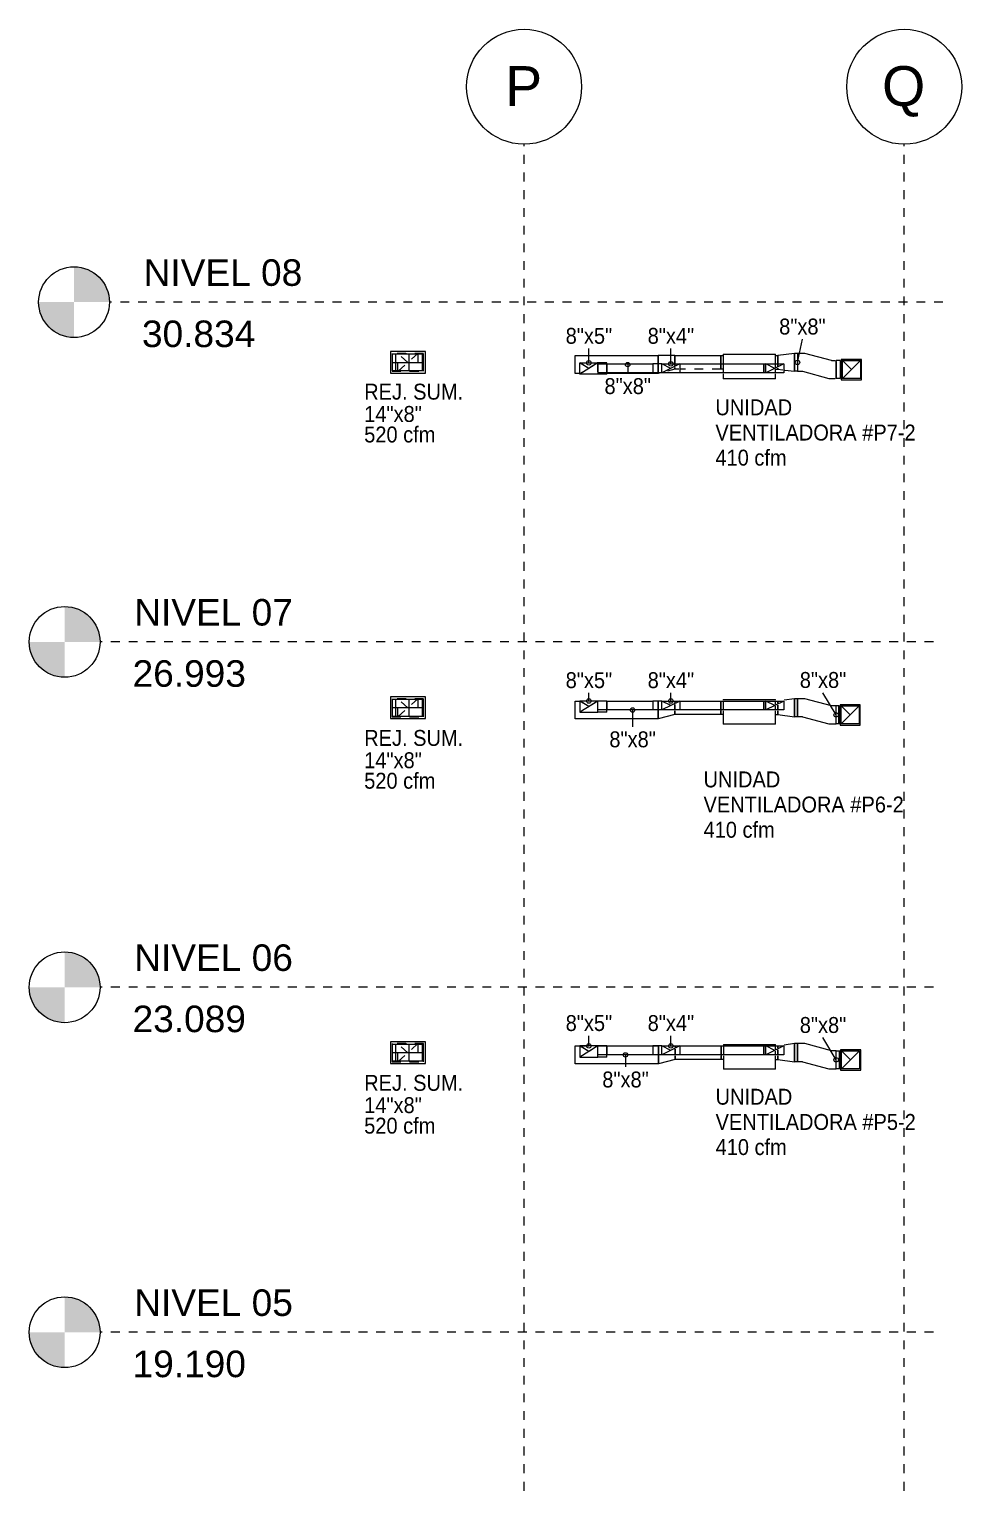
# Model space of a CAD drawing. Header units: metres. Extents: x 63 to 378, y -27 to 78.
# Drawn here: x 251.67 to 262.22, y 17.4 to 33.92 of the extents above; entities that cross this region are included whole.
import ezdxf

# ---------------------------------------------------------------- set-up
doc = ezdxf.new("R2010")
doc.units = ezdxf.units.M
for name, pattern in [('Centre', [0.03175, 0.00635, -0.004763, 0.015875, -0.004763]), ('Grid Line', [0.022225, 0.0127, -0.003175, 0.003175, -0.003175]), ('HIDDEN JT', [0.0016, 0.001, -0.0006])]:
    doc.linetypes.add(name, pattern=pattern)
for name, color, linetype, lineweight in [('A-DETL', 7, 'HIDDEN JT', 9), ('A-FLOR-LEVL', 7, 'Continuous', 9), ('M-EQPM', 7, 'Continuous', 18), ('M-EQPM-IDEN', 7, 'Continuous', 9), ('M-HVAC-CDFF-IDEN', 7, 'Continuous', 9), ('M-HVAC-DUCT', 7, 'Continuous', 18), ('M-HVAC-DUCT-ANNO', 7, 'Continuous', 18), ('M-HVAC-DUCT-IDEN', 7, 'Continuous', 9), ('S-GRID', 7, 'Continuous', 9), ('S-GRID-IDEN', 7, 'Continuous', 9)]:
    doc.layers.add(name, color=color, linetype=linetype, lineweight=lineweight)
doc.layers.add('M-HVAC-CDFF', color=8, linetype='Continuous', lineweight=18, true_color=0x414141)
doc.styles.add('Arial_1', font='arial.ttf', dxfattribs={"height": 0.3})
doc.styles.add('Arial_2', font='arial.ttf', dxfattribs={"height": 0.45})
doc.styles.add('SansSerif', font='SANSS__.TTF', dxfattribs={"width": 0.9, "height": 0.18})
pattern_1 = [(0, (73.87, 21.453), (0, 0.15), []), (90, (73.87, 21.453), (-0.15, 9e-18), [])]

# ---------------------------------------------------------------- blocks, each defined once
blk = doc.blocks.new('Rectangular Tap - ZAPATA - ZAPATA FIBRA DE VIDRIO-1715838-SEC 7')
at = {"layer": 'M-HVAC-DUCT', "color": 3, "true_color": 0x00ff00}
for p, q in [((73.057, 22.426), (72.955, 22.426)), ((72.955, 22.426), (72.955, 22.325)), ((73.057, 22.325), (72.955, 22.325))]:
    blk.add_line(p, q, dxfattribs=at)
blk = doc.blocks.new('Rectangular Elbow - Mitered - Single Thickness Vanes - LAMINA-1715843-SEC 7')
at = {"layer": 'M-HVAC-DUCT', "color": 3, "true_color": 0x00ff00}
for p, q in [((74.208, 22.325), (74.208, 22.426)), ((74.208, 22.426), (74.233, 22.426)), ((74.233, 22.325), (74.208, 22.325))]:
    blk.add_line(p, q, dxfattribs=at)
blk = doc.blocks.new('Rectangular Tap - ZAPATA - ZAPATA FIBRA DE VIDRIO-1715861-SEC 7')
at = {"layer": 'M-HVAC-DUCT', "color": 3, "true_color": 0x00ff00}
for p, q in [((72.333, 22.426), (72.434, 22.426)), ((72.434, 22.325), (72.333, 22.325)), ((72.434, 22.426), (72.434, 22.325))]:
    blk.add_line(p, q, dxfattribs=at)
blk = doc.blocks.new('Rectangular Tap - ZAPATA - ZAPATA FIBRA DE VIDRIO-V256-SEC 7')
at = {"layer": 'M-HVAC-DUCT', "color": 3, "true_color": 0x00ff00}
for p, q in [((72.333, 26.326), (72.434, 26.326)), ((72.434, 26.326), (72.434, 26.224)), ((72.434, 26.224), (72.333, 26.224))]:
    blk.add_line(p, q, dxfattribs=at)
blk = doc.blocks.new('Rectangular Tap - ZAPATA - ZAPATA FIBRA DE VIDRIO-2713279-SEC 7')
at = {"layer": 'M-HVAC-DUCT', "color": 3, "true_color": 0x00ff00}
for p, q in [((73.057, 30.136), (72.955, 30.136)), ((72.955, 30.136), (72.955, 30.034)), ((73.057, 30.034), (72.955, 30.034))]:
    blk.add_line(p, q, dxfattribs=at)
blk = doc.blocks.new('Rectangular Tap - ZAPATA - ZAPATA FIBRA DE VIDRIO-V257-SEC 7')
at = {"layer": 'M-HVAC-DUCT', "color": 3, "true_color": 0x00ff00}
for p, q in [((72.333, 30.136), (72.434, 30.136)), ((72.434, 30.136), (72.434, 30.034)), ((72.434, 30.034), (72.333, 30.034))]:
    blk.add_line(p, q, dxfattribs=at)
blk = doc.blocks.new('Rectangular Tap - ZAPATA - ZAPATA FIBRA DE VIDRIO-2713278-SEC 7')
at = {"layer": 'M-HVAC-DUCT', "color": 3, "true_color": 0x00ff00}
for p, q in [((72.434, 30.148), (72.333, 30.148)), ((72.434, 30.136), (72.434, 30.148)), ((72.434, 30.021), (72.333, 30.021)), ((72.434, 30.021), (72.434, 30.034))]:
    blk.add_line(p, q, dxfattribs=at)
blk = doc.blocks.new('Rectangular Tap - ZAPATA - ZAPATA FIBRA DE VIDRIO-2712934-SEC 7')
at = {"layer": 'M-HVAC-DUCT', "color": 3, "true_color": 0x00ff00}
for q in [(72.333, 26.198), (72.434, 26.224)]:
    blk.add_line((72.434, 26.198), q, dxfattribs=at)
blk = doc.blocks.new('Damper de gravedad- Rectangular - Simple - Standard-2625002-SEC 7')
at = {"layer": 'M-HVAC-DUCT', "color": 3, "true_color": 0x00ff00}
for p, q in [((75.305, 22.383), (75.077, 22.383)), ((75.077, 22.383), (75.077, 22.154)), ((75.305, 22.154), (75.305, 22.383)), ((75.077, 22.154), (75.305, 22.154))]:
    blk.add_line(p, q, dxfattribs=at)
blk = doc.blocks.new('C_S_L_ Desvio  Rectangular vertical - Standard-2709502-SEC 7')
at = {"layer": 'M-HVAC-DUCT', "color": 3, "true_color": 0x00ff00}
for p, q in [((74.591, 22.248), (74.591, 22.452)), ((74.672, 22.452), (74.591, 22.452)), ((74.973, 22.37), (74.672, 22.452)), ((75.027, 22.37), (74.973, 22.37)), ((75.027, 22.167), (75.027, 22.37)), ((74.645, 22.248), (74.591, 22.248)), ((74.645, 22.248), (74.946, 22.167)), ((74.946, 22.167), (75.027, 22.167))]:
    blk.add_line(p, q, dxfattribs=at)
blk = doc.blocks.new('C_S_L_ Desvio  Rectangular vertical - Standard-V262-SEC 7')
at = {"layer": 'M-HVAC-DUCT', "color": 3, "true_color": 0x00ff00}
for p, q in [((74.672, 30.255), (74.591, 30.255)), ((74.591, 30.255), (74.591, 30.052)), ((74.973, 30.174), (74.672, 30.255)), ((74.973, 30.174), (75.017, 30.174)), ((75.027, 30.164), (75.027, 29.981)), ((74.591, 30.052), (74.645, 30.052)), ((74.645, 30.052), (74.946, 29.971)), ((74.946, 29.971), (75.017, 29.971))]:
    blk.add_line(p, q, dxfattribs=at)
blk = doc.blocks.new('C_S_L_ Desvio  Rectangular vertical - Standard-V263-SEC 7')
at = {"layer": 'M-HVAC-DUCT', "color": 3, "true_color": 0x00ff00}
for p, q in [((74.591, 26.148), (74.591, 26.351)), ((74.672, 26.351), (74.591, 26.351)), ((74.973, 26.27), (74.672, 26.351)), ((75.027, 26.27), (74.973, 26.27)), ((75.027, 26.066), (75.027, 26.27)), ((74.645, 26.148), (74.591, 26.148)), ((74.645, 26.148), (74.946, 26.066)), ((74.946, 26.066), (75.027, 26.066))]:
    blk.add_line(p, q, dxfattribs=at)
blk = doc.blocks.new('REJ_ SUM_DE_MURO - 14_x8_-2186753-SEC 7')
at = {"layer": 'A-DETL', "linetype": 'Continuous', "true_color": 0x676767}
h = blk.add_hatch(dxfattribs=at)
h.set_pattern_fill('FP_3', color=251, style=0, pattern_type=2)
h.set_pattern_definition(pattern_1)
h.paths.add_polyline_path([(70.012, 22.253), (70.358, 22.253), (70.358, 22.447), (70.012, 22.447)])
at = {"layer": 'M-HVAC-CDFF', "color": 3, "true_color": 0x00ff00}
for p, q in [((70.384, 22.472), (69.987, 22.472)), ((69.987, 22.472), (69.987, 22.228)), ((70.384, 22.228), (70.384, 22.472)), ((70.012, 22.253), (70.012, 22.447)), ((70.012, 22.447), (70.358, 22.447)), ((70.358, 22.447), (70.358, 22.253)), ((69.987, 22.228), (70.384, 22.228)), ((70.358, 22.253), (70.012, 22.253))]:
    blk.add_line(p, q, dxfattribs=at)
blk = doc.blocks.new('REJ_ SUM_DE_MURO - 14_x8_-V254-SEC 7')
at = {"layer": 'A-DETL', "linetype": 'Continuous', "true_color": 0x676767}
h = blk.add_hatch(dxfattribs=at)
h.set_pattern_fill('FP_3', color=251, style=0, pattern_type=2)
h.set_pattern_definition(pattern_1)
h.paths.add_polyline_path([(70.012, 26.152), (70.358, 26.152), (70.358, 26.346), (70.012, 26.346)])
at = {"layer": 'M-HVAC-CDFF', "color": 3, "true_color": 0x00ff00}
for p, q in [((70.384, 26.372), (69.987, 26.372)), ((69.987, 26.372), (69.987, 26.127)), ((70.012, 26.152), (70.012, 26.346)), ((70.012, 26.346), (70.358, 26.346)), ((70.358, 26.346), (70.358, 26.152)), ((70.384, 26.127), (70.384, 26.372)), ((69.987, 26.127), (70.384, 26.127)), ((70.358, 26.152), (70.012, 26.152))]:
    blk.add_line(p, q, dxfattribs=at)
blk = doc.blocks.new('REJ_ SUM_DE_MURO - 14_x8_-V255-SEC 7')
at = {"layer": 'A-DETL', "linetype": 'Continuous', "true_color": 0x676767}
h = blk.add_hatch(dxfattribs=at)
h.set_pattern_fill('FP_3', color=251, style=0, pattern_type=2)
h.set_pattern_definition(pattern_1)
h.paths.add_polyline_path([(70.012, 30.057), (70.358, 30.057), (70.358, 30.25), (70.012, 30.25)])
at = {"layer": 'M-HVAC-CDFF', "color": 3, "true_color": 0x00ff00}
for p, q in [((70.384, 30.276), (69.987, 30.276)), ((69.987, 30.276), (69.987, 30.031)), ((70.012, 30.057), (70.012, 30.25)), ((70.012, 30.25), (70.358, 30.25)), ((70.358, 30.25), (70.358, 30.057)), ((70.384, 30.031), (70.384, 30.276)), ((69.987, 30.031), (70.384, 30.031)), ((70.358, 30.057), (70.012, 30.057))]:
    blk.add_line(p, q, dxfattribs=at)
blk = doc.blocks.new('Cabinet Fan-BCF-1 - BCF-106-1705074-SEC 7')
at = {"layer": 'A-DETL', "color": 3, "true_color": 0x00ff00}
for p, q in [((73.724, 30.077), (73.724, 30.126)), ((73.75, 30.077), (73.724, 30.077)), ((73.75, 30.126), (73.75, 30.044)), ((74.34, 30.099), (74.34, 30.126)), ((74.34, 30.044), (74.34, 30.076)), ((74.342, 30.077), (74.366, 30.077)), ((74.366, 30.126), (74.366, 30.111)), ((74.366, 30.089), (74.366, 30.077))]:
    blk.add_line(p, q, dxfattribs=at)
at = {"layer": 'M-EQPM', "color": 3, "true_color": 0x00ff00}
for p, q in [((73.75, 30.246), (74.34, 30.246)), ((73.75, 30.246), (73.75, 30.146)), ((74.34, 30.146), (74.34, 30.246)), ((73.724, 30.146), (73.724, 30.23)), ((73.724, 30.23), (73.75, 30.23)), ((74.34, 30.23), (74.366, 30.23)), ((74.366, 30.23), (74.366, 30.146)), ((73.75, 30.024), (73.75, 29.966)), ((74.34, 29.966), (73.75, 29.966)), ((74.34, 29.966), (74.34, 30.024))]:
    blk.add_line(p, q, dxfattribs=at)
blk = doc.blocks.new('Rectangular Tap - ZAPATA - ZAPATA FIBRA DE VIDRIO-2713277-SEC 7')
at = {"layer": 'A-DETL', "color": 3, "true_color": 0x00ff00}
blk.add_line((72.431, 30.026), (72.431, 30.021), dxfattribs=at)
blk = doc.blocks.new('Cabinet Fan-BCF-1 - BCF-106-V258-SEC 7')
at = {"layer": 'A-DETL', "color": 3, "true_color": 0x00ff00}
for p, q in [((73.724, 26.234), (73.724, 26.315)), ((73.75, 26.315), (73.75, 26.234)), ((74.34, 26.289), (74.34, 26.315)), ((74.366, 26.315), (74.366, 26.301)), ((74.366, 26.279), (74.366, 26.234)), ((74.34, 26.234), (74.34, 26.266))]:
    blk.add_line(p, q, dxfattribs=at)
at = {"layer": 'M-EQPM', "color": 3, "true_color": 0x00ff00}
for p, q in [((73.75, 26.341), (74.34, 26.341)), ((73.75, 26.341), (73.75, 26.335)), ((74.34, 26.335), (74.34, 26.341)), ((73.724, 26.173), (73.724, 26.214)), ((73.75, 26.173), (73.724, 26.173)), ((73.75, 26.214), (73.75, 26.062)), ((74.34, 26.062), (74.34, 26.214)), ((74.34, 26.173), (74.366, 26.173)), ((74.366, 26.214), (74.366, 26.173)), ((74.34, 26.062), (73.75, 26.062))]:
    blk.add_line(p, q, dxfattribs=at)
blk = doc.blocks.new('Cabinet Fan-BCF-1 - BCF-106-V259-SEC 7')
at = {"layer": 'A-DETL', "color": 3, "true_color": 0x00ff00}
for p, q in [((73.727, 22.335), (73.727, 22.416)), ((73.752, 22.416), (73.752, 22.335)), ((74.343, 22.391), (74.343, 22.416)), ((74.343, 22.335), (74.343, 22.368)), ((74.368, 22.416), (74.368, 22.403)), ((74.368, 22.381), (74.368, 22.335))]:
    blk.add_line(p, q, dxfattribs=at)
at = {"layer": 'M-EQPM', "color": 3, "true_color": 0x00ff00}
for p, q in [((73.727, 22.274), (73.727, 22.315)), ((73.752, 22.442), (74.343, 22.442)), ((73.752, 22.442), (73.752, 22.436)), ((73.752, 22.315), (73.752, 22.163)), ((74.343, 22.436), (74.343, 22.442)), ((74.343, 22.163), (74.343, 22.315)), ((74.368, 22.315), (74.368, 22.274)), ((73.752, 22.274), (73.727, 22.274)), ((74.343, 22.163), (73.752, 22.163)), ((74.343, 22.274), (74.368, 22.274))]:
    blk.add_line(p, q, dxfattribs=at)
blk = doc.blocks.new('Rectangular Tap - ZAPATA - ZAPATA FIBRA DE VIDRIO-2706900-SEC 7')
at = {"layer": 'A-DETL', "color": 3, "true_color": 0x00ff00}
for p, q in [((72.333, 22.426), (72.13, 22.426)), ((72.434, 22.426), (72.333, 22.426))]:
    blk.add_line(p, q, dxfattribs=at)
at = {"layer": 'M-HVAC-DUCT', "color": 3, "true_color": 0x00ff00}
for p, q in [((72.434, 22.299), (72.434, 22.325)), ((72.13, 22.299), (72.333, 22.299)), ((72.434, 22.299), (72.333, 22.299))]:
    blk.add_line(p, q, dxfattribs=at)
blk = doc.blocks.new('M_Rectangular Transition - Angle - 30 LAMINA-2187241-SEC 7')
at = {"layer": 'A-DETL', "color": 3, "true_color": 0x00ff00}
for p, q in [((70.007, 22.452), (70.007, 22.248)), ((70.363, 22.452), (70.007, 22.452)), ((70.363, 22.248), (70.363, 22.452)), ((70.007, 22.248), (70.363, 22.248))]:
    blk.add_line(p, q, dxfattribs=at)
blk = doc.blocks.new('M_Rectangular Transition - Angle - 30 LAMINA-V264-SEC 7')
at = {"layer": 'A-DETL', "color": 3, "true_color": 0x00ff00}
for p, q in [((70.007, 26.351), (70.007, 26.148)), ((70.363, 26.351), (70.007, 26.351)), ((70.363, 26.148), (70.363, 26.351)), ((70.007, 26.148), (70.363, 26.148))]:
    blk.add_line(p, q, dxfattribs=at)
blk = doc.blocks.new('M_Rectangular Transition - Angle - 30 LAMINA-2187271-SEC 7')
at = {"layer": 'A-DETL', "color": 3, "true_color": 0x00ff00}
for p, q in [((74.366, 26.301), (74.366, 26.315)), ((74.366, 26.234), (74.366, 26.279))]:
    blk.add_line(p, q, dxfattribs=at)
at = {"layer": 'M-HVAC-DUCT', "color": 3, "true_color": 0x00ff00}
for p, q in [((74.555, 26.351), (74.438, 26.335)), ((74.555, 26.351), (74.555, 26.148)), ((74.366, 26.173), (74.366, 26.214)), ((74.366, 26.173), (74.555, 26.148))]:
    blk.add_line(p, q, dxfattribs=at)
blk = doc.blocks.new('M_Rectangular Transition - Angle - 30 LAMINA-V260-SEC 7')
at = {"layer": 'A-DETL', "color": 3, "true_color": 0x00ff00}
for p, q in [((74.366, 30.111), (74.366, 30.126)), ((74.366, 30.077), (74.366, 30.089)), ((74.366, 30.077), (74.426, 30.069))]:
    blk.add_line(p, q, dxfattribs=at)
at = {"layer": 'M-HVAC-DUCT', "color": 3, "true_color": 0x00ff00}
for p, q in [((74.555, 30.255), (74.366, 30.23)), ((74.555, 30.255), (74.555, 30.052)), ((74.366, 30.146), (74.366, 30.23)), ((74.446, 30.066), (74.555, 30.052))]:
    blk.add_line(p, q, dxfattribs=at)
blk = doc.blocks.new('Rectangular Elbow - Mitered - Single Thickness Vanes - LAMINA-2626014-SEC 7')
at = {"layer": 'A-DETL', "color": 3, "true_color": 0x00ff00}
for p, q in [((75.07, 26.27), (75.083, 26.27)), ((75.083, 26.066), (75.07, 26.066))]:
    blk.add_line(p, q, dxfattribs=at)
at = {"layer": 'M-HVAC-DUCT', "color": 3, "true_color": 0x00ff00}
for p, q in [((75.058, 26.066), (75.058, 26.27)), ((75.058, 26.27), (75.07, 26.27)), ((75.07, 26.066), (75.058, 26.066))]:
    blk.add_line(p, q, dxfattribs=at)
blk = doc.blocks.new('Rectangular Elbow - Mitered - Single Thickness Vanes - LAMINA-2626116-SEC 7')
at = {"layer": 'A-DETL', "color": 3, "true_color": 0x00ff00}
for p, q in [((75.085, 30.174), (75.098, 30.174)), ((75.098, 29.971), (75.085, 29.971))]:
    blk.add_line(p, q, dxfattribs=at)
at = {"layer": 'M-HVAC-DUCT', "color": 3, "true_color": 0x00ff00}
for p, q in [((75.082, 30.174), (75.085, 30.174)), ((75.085, 29.971), (75.082, 29.971))]:
    blk.add_line(p, q, dxfattribs=at)
blk = doc.blocks.new('M_Rectangular Transition - Angle - 30 LAMINA-V265-SEC 7')
at = {"layer": 'A-DETL', "color": 5, "true_color": 0x0000ff}
for p, q in [((70.007, 30.255), (70.007, 30.052)), ((70.363, 30.255), (70.007, 30.255)), ((70.363, 30.052), (70.363, 30.255)), ((70.007, 30.052), (70.363, 30.052))]:
    blk.add_line(p, q, dxfattribs=at)
blk = doc.blocks.new('M_Rectangular Transition - Angle - 30 LAMINA-V261-SEC 7')
at = {"layer": 'A-DETL', "color": 3, "true_color": 0x00ff00}
for p, q in [((74.368, 22.403), (74.368, 22.416)), ((74.368, 22.335), (74.368, 22.381))]:
    blk.add_line(p, q, dxfattribs=at)
at = {"layer": 'M-HVAC-DUCT', "color": 3, "true_color": 0x00ff00}
for p, q in [((74.368, 22.274), (74.368, 22.315)), ((74.558, 22.452), (74.439, 22.436)), ((74.558, 22.452), (74.558, 22.248)), ((74.368, 22.274), (74.558, 22.248))]:
    blk.add_line(p, q, dxfattribs=at)
blk = doc.blocks.new('Rectangular Elbow - Mitered - Single Thickness Vanes - LAMINA-2709578-SEC 7')
at = {"layer": 'A-DETL', "color": 3, "true_color": 0x00ff00}
for p, q in [((75.077, 22.37), (75.089, 22.37)), ((75.089, 22.167), (75.077, 22.167))]:
    blk.add_line(p, q, dxfattribs=at)
at = {"layer": 'M-HVAC-DUCT', "color": 3, "true_color": 0x00ff00}
for p, q in [((75.064, 22.167), (75.064, 22.37)), ((75.064, 22.37), (75.077, 22.37)), ((75.077, 22.167), (75.064, 22.167))]:
    blk.add_line(p, q, dxfattribs=at)
blk = doc.blocks.new('M_Rectangular Transition - Angle - 30 LAMINA-2712879-SEC 7')
at = {"layer": 'A-DETL', "color": 3, "true_color": 0x00ff00}
for p, q in [((73.047, 22.426), (73.017, 22.426)), ((73.017, 22.325), (73.017, 22.426)), ((73.207, 22.416), (73.207, 22.411)), ((73.207, 22.389), (73.207, 22.335))]:
    blk.add_line(p, q, dxfattribs=at)
at = {"layer": 'M-HVAC-DUCT', "color": 3, "true_color": 0x00ff00}
for p, q in [((73.017, 22.223), (73.017, 22.325)), ((73.207, 22.315), (73.207, 22.274)), ((73.207, 22.274), (73.017, 22.223))]:
    blk.add_line(p, q, dxfattribs=at)
blk = doc.blocks.new('M_Rectangular Transition - Angle - 30 LAMINA-2712932-SEC 7')
at = {"layer": 'A-DETL', "color": 3, "true_color": 0x00ff00}
for p, q in [((73.015, 26.224), (73.015, 26.325)), ((73.204, 26.315), (73.204, 26.309)), ((73.204, 26.286), (73.204, 26.234))]:
    blk.add_line(p, q, dxfattribs=at)
at = {"layer": 'M-HVAC-DUCT', "color": 3, "true_color": 0x00ff00}
for p, q in [((73.015, 26.122), (73.015, 26.224)), ((73.204, 26.173), (73.015, 26.122)), ((73.204, 26.214), (73.204, 26.173))]:
    blk.add_line(p, q, dxfattribs=at)
blk = doc.blocks.new('M_Rectangular Transition - Angle - 30 LAMINA-2713276-SEC 7')
at = {"layer": 'A-DETL', "color": 3, "true_color": 0x00ff00}
for p, q in [((73.015, 30.034), (73.015, 30.136)), ((73.204, 30.077), (73.121, 30.055)), ((73.204, 30.126), (73.204, 30.119)), ((73.204, 30.097), (73.204, 30.077)), ((73.047, 30.035), (73.043, 30.034))]:
    blk.add_line(p, q, dxfattribs=at)
at = {"layer": 'M-HVAC-DUCT', "color": 3, "true_color": 0x00ff00}
for p, q in [((73.204, 30.23), (73.015, 30.23)), ((73.015, 30.136), (73.015, 30.23)), ((73.204, 30.23), (73.204, 30.146)), ((73.043, 30.034), (73.015, 30.026)), ((73.015, 30.026), (73.015, 30.034))]:
    blk.add_line(p, q, dxfattribs=at)
blk = doc.blocks.new('Grid - M_Grid Head - Circle-24584-SEC 7')
at = {"layer": 'S-GRID-IDEN'}
blk.add_circle((71.499, 33.269), 0.65, dxfattribs=at)
blk = doc.blocks.new('Level - M_Level Head - Circle-24867-SEC 7')
at = {"layer": 'A-FLOR-LEVL'}
h = blk.add_hatch(color=256, dxfattribs=at)
edge = h.paths.add_edge_path()
edge.add_line((66.304, 19.19), (66.704, 19.19))
edge.add_arc((66.304, 19.19), 0.4, 0, 90)
edge.add_line((66.304, 19.59), (66.304, 19.19))
h = blk.add_hatch(color=256, dxfattribs=at)
edge = h.paths.add_edge_path()
edge.add_line((66.304, 18.79), (66.304, 19.19))
edge.add_line((66.304, 19.19), (65.904, 19.19))
edge.add_arc((66.304, 19.19), 0.4, 180, 270)
blk.add_circle((66.304, 19.19), 0.4, dxfattribs=at)

msp = doc.modelspace()

# ---------------------------------------------------------------- linework, layer by layer
at = {"layer": 'A-DETL', "color": 3, "true_color": 0x00ff00}
for p, q in [((255.841, 30.052), (255.841, 30.255)), ((255.841, 30.255), (256.069, 30.255)), ((256.069, 30.255), (255.841, 30.052)), ((255.955, 30.153), (255.841, 30.255)), ((256.069, 30.255), (256.069, 30.052)), ((258, 30.085), (257.904, 30.145)), ((258.1, 30.148), (257.907, 30.026)), ((258.1, 30.148), (258.1, 30.021)), ((258.785, 30.136), (258.785, 30.034)), ((258.974, 30.119), (258.974, 30.126)), ((258.974, 30.077), (258.974, 30.097)), ((259.02, 30.077), (258.974, 30.077)), ((259.494, 30.077), (259.04, 30.077)), ((259.494, 30.136), (259.494, 30.077)), ((256.069, 30.052), (255.841, 30.052)), ((255.841, 26.148), (255.841, 26.351)), ((255.841, 26.351), (256.069, 26.351)), ((256.069, 26.351), (255.841, 26.148)), ((255.955, 26.249), (255.841, 26.351)), ((256.069, 26.351), (256.069, 26.148)), ((258.1, 26.325), (257.905, 26.202)), ((258, 26.262), (257.906, 26.322)), ((258.1, 26.325), (258.1, 26.198)), ((258.785, 26.325), (258.785, 26.224)), ((258.974, 26.309), (258.974, 26.315)), ((258.974, 26.234), (258.974, 26.286)), ((259.494, 26.325), (259.494, 26.224)), ((256.069, 26.148), (255.841, 26.148)), ((255.841, 22.248), (255.841, 22.452)), ((255.841, 22.452), (256.069, 22.452)), ((256.069, 22.452), (255.841, 22.248)), ((255.955, 22.35), (255.841, 22.452)), ((256.069, 22.452), (256.069, 22.248)), ((257.9, 22.426), (258.1, 22.426)), ((258, 22.363), (257.9, 22.426)), ((258.1, 22.426), (257.912, 22.307)), ((258.1, 22.426), (258.1, 22.299)), ((258.725, 22.426), (258.787, 22.426)), ((258.787, 22.426), (258.787, 22.325)), ((258.977, 22.411), (258.977, 22.416)), ((258.977, 22.335), (258.977, 22.389)), ((259.497, 22.426), (259.497, 22.325)), ((256.069, 22.248), (255.841, 22.248)), ((257.9, 22.3), (257.9, 22.299))]:
    msp.add_line(p, q, dxfattribs=at)
at = {"layer": 'A-FLOR-LEVL', "linetype": 'Centre'}
for p, q in [((262.004, 30.834), (252.58, 30.834)), ((261.898, 26.993), (252.474, 26.993)), ((261.898, 23.089), (252.474, 23.089)), ((261.898, 19.19), (252.474, 19.19))]:
    msp.add_line(p, q, dxfattribs=at)
at = {"layer": 'M-HVAC-DUCT', "color": 3, "true_color": 0x00ff00}
for p, q in [((260.325, 30.052), (260.325, 30.255)), ((260.36, 30.255), (260.325, 30.255)), ((260.36, 30.255), (260.36, 30.052)), ((257.845, 30.026), (257.845, 30.23)), ((257.845, 30.23), (258.785, 30.23)), ((258.204, 30.034), (258.204, 30.136)), ((258.204, 30.136), (258.725, 30.136)), ((258.785, 30.23), (258.785, 30.136)), ((258.974, 30.146), (258.974, 30.23)), ((258.974, 30.23), (259.494, 30.23)), ((259.03, 30.136), (259.978, 30.136)), ((259.494, 30.23), (259.494, 30.136)), ((259.978, 30.136), (259.978, 30.034)), ((260.797, 29.971), (260.797, 30.174)), ((260.842, 30.174), (260.797, 30.174)), ((260.842, 30.174), (260.842, 29.971)), ((257.9, 30.026), (257.845, 30.026)), ((258.725, 30.034), (258.204, 30.034)), ((258.785, 30.026), (258.204, 30.026)), ((258.785, 30.034), (258.785, 30.026)), ((259.978, 30.034), (259.03, 30.034)), ((260.36, 30.052), (260.325, 30.052)), ((260.842, 29.971), (260.797, 29.971)), ((257.845, 26.122), (257.845, 26.325)), ((257.845, 26.325), (257.9, 26.325)), ((258.204, 26.224), (258.204, 26.325)), ((258.204, 26.325), (258.725, 26.325)), ((259.03, 26.325), (259.978, 26.325)), ((259.978, 26.325), (259.978, 26.224)), ((260.325, 26.148), (260.325, 26.351)), ((260.36, 26.351), (260.325, 26.351)), ((260.36, 26.351), (260.36, 26.148)), ((260.797, 26.066), (260.797, 26.27)), ((260.828, 26.27), (260.797, 26.27)), ((260.828, 26.27), (260.828, 26.066)), ((258.785, 26.122), (257.845, 26.122)), ((258.725, 26.224), (258.204, 26.224)), ((258.785, 26.224), (258.785, 26.122)), ((258.974, 26.173), (258.974, 26.214)), ((259.494, 26.173), (258.974, 26.173)), ((259.978, 26.224), (259.03, 26.224)), ((259.494, 26.224), (259.494, 26.173)), ((260.36, 26.148), (260.325, 26.148)), ((260.828, 26.066), (260.797, 26.066)), ((257.847, 22.223), (257.847, 22.426)), ((257.847, 22.426), (257.9, 22.426)), ((258.204, 22.325), (258.204, 22.426)), ((258.204, 22.426), (258.725, 22.426)), ((258.725, 22.325), (258.204, 22.325)), ((258.787, 22.325), (258.787, 22.223)), ((258.977, 22.274), (258.977, 22.315)), ((259.03, 22.426), (259.978, 22.426)), ((259.978, 22.325), (259.03, 22.325)), ((259.497, 22.325), (259.497, 22.274)), ((259.978, 22.426), (259.978, 22.325)), ((260.328, 22.248), (260.328, 22.452)), ((260.36, 22.452), (260.328, 22.452)), ((260.36, 22.452), (260.36, 22.248)), ((260.797, 22.167), (260.797, 22.37)), ((260.797, 22.37), (260.834, 22.37)), ((260.834, 22.37), (260.834, 22.167)), ((258.787, 22.223), (257.847, 22.223)), ((259.497, 22.274), (258.977, 22.274)), ((260.36, 22.248), (260.328, 22.248)), ((260.834, 22.167), (260.797, 22.167))]:
    msp.add_line(p, q, dxfattribs=at)
at = {"layer": 'M-HVAC-DUCT-ANNO', "color": 3, "true_color": 0x00ff00}
for p, q in [((257.9, 30.021), (257.9, 30.148)), ((257.9, 30.148), (258.103, 30.148)), ((258.103, 30.148), (257.9, 30.021)), ((258.001, 30.085), (257.9, 30.148)), ((258.103, 30.148), (258.103, 30.021)), ((258.827, 30.034), (258.827, 30.136)), ((258.827, 30.136), (259.03, 30.136)), ((259.03, 30.136), (258.827, 30.034)), ((258.928, 30.085), (258.827, 30.136)), ((259.03, 30.136), (259.03, 30.034)), ((260.003, 30.034), (260.003, 30.136)), ((260.003, 30.136), (260.206, 30.136)), ((260.206, 30.136), (260.003, 30.034)), ((260.105, 30.085), (260.003, 30.136)), ((260.206, 30.136), (260.206, 30.034)), ((260.868, 29.971), (260.868, 30.174)), ((260.868, 30.174), (261.071, 30.174)), ((261.071, 30.174), (260.868, 29.971)), ((260.969, 30.072), (260.868, 30.174)), ((261.071, 30.174), (261.071, 29.971)), ((258.103, 30.021), (257.9, 30.021)), ((259.03, 30.034), (258.827, 30.034)), ((260.206, 30.034), (260.003, 30.034)), ((261.071, 29.971), (260.868, 29.971)), ((258.103, 26.325), (257.9, 26.325)), ((257.9, 26.325), (257.9, 26.198)), ((258.103, 26.325), (257.9, 26.198)), ((258.001, 26.262), (257.9, 26.325)), ((258.103, 26.198), (258.103, 26.325)), ((258.827, 26.224), (258.827, 26.325)), ((258.827, 26.325), (259.03, 26.325)), ((259.03, 26.325), (258.827, 26.224)), ((258.928, 26.275), (258.827, 26.325)), ((259.03, 26.325), (259.03, 26.224)), ((260.003, 26.224), (260.003, 26.325)), ((260.003, 26.325), (260.206, 26.325)), ((260.206, 26.325), (260.003, 26.224)), ((260.105, 26.275), (260.003, 26.325)), ((260.206, 26.325), (260.206, 26.224)), ((260.853, 26.066), (260.853, 26.27)), ((260.853, 26.27), (261.056, 26.27)), ((261.056, 26.27), (260.853, 26.066)), ((260.955, 26.168), (260.853, 26.27)), ((261.056, 26.27), (261.056, 26.066)), ((257.9, 26.198), (258.103, 26.198)), ((259.03, 26.224), (258.827, 26.224)), ((260.206, 26.224), (260.003, 26.224)), ((261.056, 26.066), (260.853, 26.066)), ((258.103, 22.426), (257.9, 22.426)), ((257.9, 22.426), (257.9, 22.299)), ((258.103, 22.426), (257.9, 22.299)), ((258.001, 22.363), (257.9, 22.426)), ((258.103, 22.299), (258.103, 22.426)), ((258.827, 22.325), (258.827, 22.426)), ((258.827, 22.426), (259.03, 22.426)), ((259.03, 22.426), (258.827, 22.325)), ((258.928, 22.375), (258.827, 22.426)), ((259.03, 22.325), (258.827, 22.325)), ((259.03, 22.426), (259.03, 22.325)), ((260.003, 22.325), (260.003, 22.426)), ((260.003, 22.426), (260.206, 22.426)), ((260.206, 22.426), (260.003, 22.325)), ((260.105, 22.375), (260.003, 22.426)), ((260.206, 22.325), (260.003, 22.325)), ((260.206, 22.426), (260.206, 22.325)), ((260.859, 22.167), (260.859, 22.37)), ((260.859, 22.37), (261.063, 22.37)), ((261.063, 22.37), (260.859, 22.167)), ((260.961, 22.269), (260.859, 22.37)), ((261.063, 22.37), (261.063, 22.167)), ((257.9, 22.299), (258.103, 22.299)), ((261.063, 22.167), (260.859, 22.167))]:
    msp.add_line(p, q, dxfattribs=at)
at = {"layer": 'M-HVAC-DUCT-IDEN'}
for p, q in [((260.36, 30.153), (260.415, 30.414)), ((258.001, 30.148), (258.001, 30.31)), ((258.928, 30.136), (258.928, 30.31)), ((258.44, 30.128), (258.44, 30.027)), ((258.001, 26.325), (258.001, 26.417)), ((258.928, 26.325), (258.928, 26.417)), ((260.797, 26.168), (260.648, 26.419)), ((258.495, 26.224), (258.495, 26.034)), ((258.001, 22.426), (258.001, 22.542)), ((258.928, 22.426), (258.928, 22.542)), ((260.797, 22.269), (260.648, 22.52)), ((258.415, 22.325), (258.415, 22.189))]:
    msp.add_line(p, q, dxfattribs=at)
for centre in [(258.001, 30.148), (258.44, 30.128), (258.928, 30.136), (260.36, 30.153), (258.001, 26.325), (258.928, 26.325), (258.495, 26.224), (260.797, 26.168), (258.001, 22.426), (258.415, 22.325), (258.928, 22.426), (260.797, 22.269)]:
    msp.add_circle(centre, 0.025, dxfattribs=at)
at = {"layer": 'S-GRID', "linetype": 'Grid Line'}
for p, q in [((257.269, 17.398), (257.269, 32.619)), ((261.568, 17.398), (261.568, 32.619))]:
    msp.add_line(p, q, dxfattribs=at)

# ---------------------------------------------------------------- block references
at = {"layer": 'A-DETL', "color": 3, "true_color": 0x00ff00}
for name in ['REJ_ SUM_DE_MURO - 14_x8_-V255-SEC 7', 'Cabinet Fan-BCF-1 - BCF-106-1705074-SEC 7', 'M_Rectangular Transition - Angle - 30 LAMINA-V260-SEC 7', 'M_Rectangular Transition - Angle - 30 LAMINA-2713276-SEC 7', 'Rectangular Elbow - Mitered - Single Thickness Vanes - LAMINA-2626116-SEC 7', 'Rectangular Tap - ZAPATA - ZAPATA FIBRA DE VIDRIO-2713277-SEC 7', 'REJ_ SUM_DE_MURO - 14_x8_-V254-SEC 7', 'M_Rectangular Transition - Angle - 30 LAMINA-V264-SEC 7', 'M_Rectangular Transition - Angle - 30 LAMINA-2712932-SEC 7', 'Cabinet Fan-BCF-1 - BCF-106-V258-SEC 7', 'M_Rectangular Transition - Angle - 30 LAMINA-2187271-SEC 7', 'Rectangular Elbow - Mitered - Single Thickness Vanes - LAMINA-2626014-SEC 7', 'REJ_ SUM_DE_MURO - 14_x8_-2186753-SEC 7', 'M_Rectangular Transition - Angle - 30 LAMINA-2187241-SEC 7', 'Rectangular Tap - ZAPATA - ZAPATA FIBRA DE VIDRIO-2706900-SEC 7', 'M_Rectangular Transition - Angle - 30 LAMINA-2712879-SEC 7', 'Cabinet Fan-BCF-1 - BCF-106-V259-SEC 7', 'M_Rectangular Transition - Angle - 30 LAMINA-V261-SEC 7', 'Rectangular Elbow - Mitered - Single Thickness Vanes - LAMINA-2709578-SEC 7']:
    msp.add_blockref(name, (185.77, 0), dxfattribs=at)
at = {"layer": 'A-DETL', "color": 5, "true_color": 0x0000ff}
msp.add_blockref('M_Rectangular Transition - Angle - 30 LAMINA-V265-SEC 7', (185.77, 0), dxfattribs=at)
at = {"layer": 'A-FLOR-LEVL'}
for p in [(185.876, 11.644), (185.77, 7.803), (185.77, 3.899), (185.77, 0)]:
    msp.add_blockref('Level - M_Level Head - Circle-24867-SEC 7', p, dxfattribs=at)
at = {"layer": 'M-HVAC-DUCT', "color": 3, "true_color": 0x00ff00}
for name, p in [('C_S_L_ Desvio  Rectangular vertical - Standard-V262-SEC 7', (185.77, 0)), ('Rectangular Tap - ZAPATA - ZAPATA FIBRA DE VIDRIO-2713278-SEC 7', (185.77, 0)), ('Rectangular Tap - ZAPATA - ZAPATA FIBRA DE VIDRIO-V257-SEC 7', (185.77, 0)), ('Rectangular Tap - ZAPATA - ZAPATA FIBRA DE VIDRIO-2713279-SEC 7', (185.77, 0)), ('Rectangular Elbow - Mitered - Single Thickness Vanes - LAMINA-1715843-SEC 7', (185.77, 7.709)), ('Damper de gravedad- Rectangular - Simple - Standard-2625002-SEC 7', (185.778, 7.803)), ('Rectangular Tap - ZAPATA - ZAPATA FIBRA DE VIDRIO-V256-SEC 7', (185.77, 0)), ('Rectangular Tap - ZAPATA - ZAPATA FIBRA DE VIDRIO-1715838-SEC 7', (185.77, 3.899)), ('Rectangular Elbow - Mitered - Single Thickness Vanes - LAMINA-1715843-SEC 7', (185.77, 3.899)), ('C_S_L_ Desvio  Rectangular vertical - Standard-V263-SEC 7', (185.77, 0)), ('Damper de gravedad- Rectangular - Simple - Standard-2625002-SEC 7', (185.764, 3.899)), ('Rectangular Tap - ZAPATA - ZAPATA FIBRA DE VIDRIO-2712934-SEC 7', (185.77, 0)), ('Rectangular Tap - ZAPATA - ZAPATA FIBRA DE VIDRIO-1715861-SEC 7', (185.77, 0)), ('Rectangular Tap - ZAPATA - ZAPATA FIBRA DE VIDRIO-1715838-SEC 7', (185.77, 0)), ('Rectangular Elbow - Mitered - Single Thickness Vanes - LAMINA-1715843-SEC 7', (185.77, 0)), ('C_S_L_ Desvio  Rectangular vertical - Standard-2709502-SEC 7', (185.77, 0)), ('Damper de gravedad- Rectangular - Simple - Standard-2625002-SEC 7', (185.77, 0))]:
    msp.add_blockref(name, p, dxfattribs=at)
at = {"layer": 'S-GRID-IDEN'}
for p in [(185.77, 0), (190.068, 0)]:
    msp.add_blockref('Grid - M_Grid Head - Circle-24584-SEC 7', p, dxfattribs=at)

# ---------------------------------------------------------------- texts
at = {"layer": 'A-FLOR-LEVL', "char_height": 0.3, "attachment_point": 1, "style": 'Arial_1', "bg_fill": 3, "box_fill_scale": 1.25, "bg_fill_color": 256, "bg_fill_true_color": 13158600, "bg_fill_transparency": 0}
for s, insert, width in [('NIVEL 08', (252.967, 31.318), 2.21266), ('30.834', (252.948, 30.626), 1.58734), ('NIVEL 07', (252.861, 27.478), 2.21266), ('26.993', (252.842, 26.786), 1.58734), ('NIVEL 06', (252.861, 23.574), 2.21266), ('23.089', (252.842, 22.882), 1.58734), ('NIVEL 05', (252.861, 19.674), 2.21266), ('19.190', (252.842, 18.982), 1.58734)]:
    msp.add_mtext(s, dxfattribs=dict(at, insert=insert, width=width))
at = {"layer": 'M-EQPM-IDEN', "char_height": 0.18, "attachment_point": 1, "style": 'SansSerif'}
for s, insert, width in [('UNIDAD', (259.432, 29.735), 1.03177), ('VENTILADORA #P7-2', (259.432, 29.45), 2.69848), ('410 cfm', (259.432, 29.166), 0.95962), ('UNIDAD', (259.298, 25.529), 1.03177), ('VENTILADORA #P6-2', (259.298, 25.245), 2.69848), ('410 cfm', (259.298, 24.96), 0.95962), ('UNIDAD', (259.434, 21.942), 1.03177), ('VENTILADORA #P5-2', (259.434, 21.657), 2.69848), ('410 cfm', (259.434, 21.373), 0.95962)]:
    msp.add_mtext(s, dxfattribs=dict(at, insert=insert, width=width))
at = {"layer": 'M-HVAC-CDFF-IDEN', "char_height": 0.18, "attachment_point": 1, "style": 'SansSerif'}
for s, insert, width in [('REJ. SUM.', (255.461, 29.912), 1.32759), ('14"x8"', (255.461, 29.66), 0.77924), ('520 cfm', (255.461, 29.428), 0.95962), ('REJ. SUM.', (255.461, 25.998), 1.32759), ('14"x8"', (255.461, 25.746), 0.77924), ('520 cfm', (255.461, 25.514), 0.95962), ('REJ. SUM.', (255.461, 22.099), 1.32759), ('14"x8"', (255.461, 21.847), 0.77924), ('520 cfm', (255.461, 21.615), 0.95962)]:
    msp.add_mtext(s, dxfattribs=dict(at, insert=insert, width=width))
at = {"layer": 'M-HVAC-DUCT-IDEN', "char_height": 0.18, "width": 0.62772, "attachment_point": 1, "style": 'SansSerif'}
for s, insert in [('8"x8"', (260.153, 30.648)), ('8"x5"', (257.739, 30.543)), ('8"x4"', (258.666, 30.543)), ('8"x8"', (258.178, 29.975)), ('8"x5"', (257.739, 26.651)), ('8"x4"', (258.666, 26.651)), ('8"x8"', (260.386, 26.653)), ('8"x8"', (258.233, 25.982)), ('8"x5"', (257.739, 22.775)), ('8"x4"', (258.666, 22.775)), ('8"x8"', (260.386, 22.753)), ('8"x8"', (258.153, 22.137))]:
    msp.add_mtext(s, dxfattribs=dict(at, insert=insert))

# ---------------------------------------------------------------- next in the draw order: texts
at = {"layer": 'S-GRID-IDEN', "char_height": 0.45, "attachment_point": 1, "style": 'Arial_2', "bg_fill": 3, "box_fill_scale": 1.25, "bg_fill_color": 256, "bg_fill_true_color": 13158600, "bg_fill_transparency": 0}
for s, insert, width in [('P', (257.054, 33.502), 0.51308), ('Q', (261.316, 33.502), 0.60127)]:
    msp.add_mtext(s, dxfattribs=dict(at, insert=insert, width=width))

doc.saveas('drawing.dxf')
